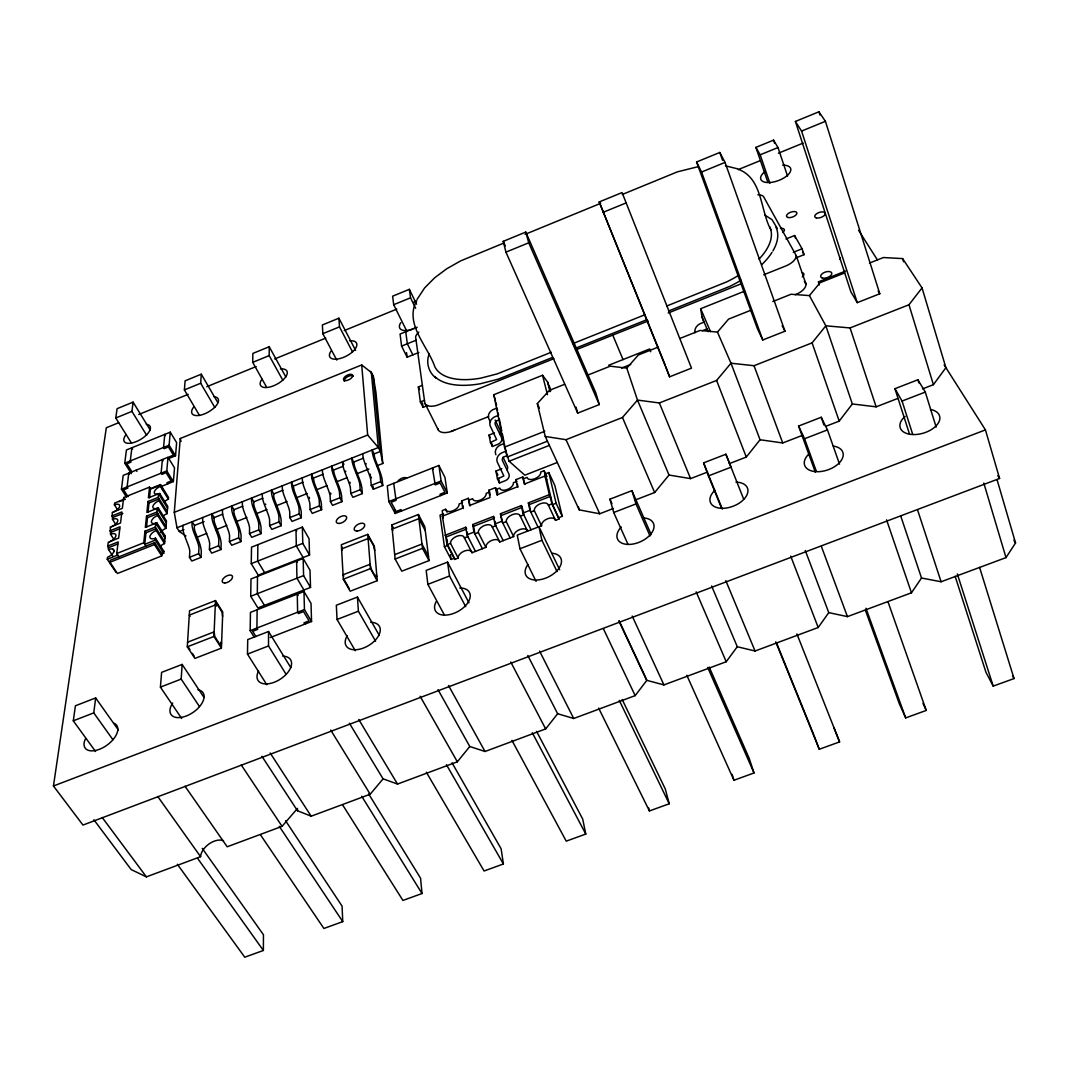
<?xml version="1.0" encoding="UTF-8"?>
<svg xmlns="http://www.w3.org/2000/svg" width="1069" height="1069" viewBox="0 0 1069 1069"><rect width="100%" height="100%" fill="white"/><g stroke="black" fill="none" stroke-linecap="round" stroke-linejoin="round"><path stroke-width="1.5" d="M285.864 673.938L268.519 645.957L268.546 631.512L247.727 639.596L247.473 654.094L266.796 684.721M282.804 380.243L269.201 355.603L269.228 346.73L252.872 353.425L252.712 362.351L266.448 386.884M281.16 525.694L278.942 521.913L278.875 516.127A9.688 2.365 68.3 0 0 277.339 510.434L273.397 500.239A11.371 2.739 68.2 0 1 271.513 492.542L271.499 490.11L273.704 493.905L273.717 495.789A6.307 1.523 68.2 0 0 274.947 500.84L278.314 509.512A14.819 3.621 68.3 0 1 281.107 519.868L281.16 525.694L271.86 529.382L269.629 525.601L269.602 519.801A9.674 2.419 68.3 0 0 268.078 514.109L264.137 503.913A11.371 2.806 68.2 0 1 262.293 496.216L262.293 493.784M177.36 864.286L244.761 957.209L263.375 950.461L263.455 934.76L202.241 848.372M261.023 533.658L261.063 527.805A14.792 3.782 68.3 0 0 258.337 517.449L254.97 508.777A6.294 1.59 68.2 0 1 253.767 503.726L253.807 501.829L251.576 498.047L251.549 500.492A11.358 2.873 68.2 0 0 253.366 508.203L257.308 518.385A9.674 2.472 68.3 0 1 258.805 524.077L258.778 529.89L261.023 533.658L251.749 537.333L249.491 533.565L249.571 527.739A9.661 2.526 68.3 0 0 248.075 522.046L244.146 511.864A11.345 2.94 68.2 0 1 242.342 504.154L242.396 501.708M257.121 609.784L256.921 628.024L257.736 629.347L252.672 631.311L255.945 636.563M257.495 576.391L257.308 593.709L264.444 605.388M257.856 544.669L257.669 561.118L264.631 572.663M254.248 637.204L250.159 630.657L250.453 612.377L303.984 591.518L311.012 603.41L311.56 621.53L270.257 637.525M250.721 596.275L251.001 578.944L303.155 558.486L310.01 570.218L310.531 587.429L257.896 607.94L250.721 596.275L303.583 575.616L303.155 558.486M251.255 563.644L251.522 547.168L302.367 527.097L309.048 538.696L309.542 555.038L258.244 575.175L251.255 563.644L302.781 543.373L302.367 527.097M240.939 541.595L241.086 535.716A14.766 3.955 68.3 0 0 238.414 525.347L235.06 516.688A6.28 1.67 68.2 0 1 233.897 511.637L233.951 509.726L231.692 505.971L231.626 508.43A11.345 3.007 68.2 0 0 233.403 516.14L237.331 526.309A9.648 2.592 68.3 0 1 238.801 532.015L238.668 537.854L240.939 541.595L231.706 545.257L229.421 541.515L229.581 535.663A9.648 2.646 68.3 0 0 228.125 529.957L224.209 519.788A11.331 3.06 68.2 0 1 222.459 512.078L222.552 509.619M221.417 648.135L222.766 612.109L215.497 600.578L189.56 610.746L187.289 646.825L194.879 658.424L221.417 648.135L213.947 636.456L215.497 600.578M220.936 549.519L221.176 543.6A14.739 4.129 68.3 0 0 218.557 533.231L215.203 524.585A6.28 1.737 68.2 0 1 214.081 519.521L214.174 517.61L211.889 513.868L211.782 516.327A11.318 3.127 68.2 0 0 213.493 524.051L217.421 534.206A9.634 2.699 68.3 0 1 218.851 539.912L218.637 545.778L220.936 549.519L211.715 553.154L209.404 549.439L209.671 543.56A9.634 2.753 68.3 0 0 208.241 537.841L204.326 527.698A11.318 3.194 68.2 0 1 202.642 519.975L202.763 517.503M200.985 557.403L201.319 551.457A14.725 4.303 68.2 0 0 198.754 541.088L195.413 532.456A6.267 1.804 68.2 0 1 194.317 527.391L194.438 525.467L192.139 521.739L191.992 524.211A11.305 3.26 68.2 0 0 193.649 531.934L197.565 542.077A9.621 2.806 68.2 0 1 198.968 547.796L198.66 553.689L200.985 557.403L191.792 561.038L189.454 557.323L189.814 551.417A9.621 2.86 68.2 0 0 188.425 545.711L184.523 535.569A11.291 3.314 68.2 0 1 182.879 527.845L183.04 525.36M199.422 706.502L181.182 679.096L182.144 664.41L161.606 672.374L160.417 687.126L181.663 718.475M214.842 407.489L200.691 383.25L201.293 374.19L185.111 380.818L184.389 389.918L199.515 415.48M185.953 535.97L179.311 531.493L176.986 527.779L174.287 512.345L180.247 438.504L361.71 364.943L371.331 372.48L373.268 376.221L375.954 392.39L382.782 463.492L376.609 465.937M161.553 486.355L173.378 481.598L174.514 467.888L168.007 457.278L123.189 475.398L121.438 489.201L126.516 497.125M165.481 435.564L164.773 434.402L163.53 447.457L164.252 448.633L168.421 446.949L173.432 455.153L169.276 456.837L169.998 458L175.53 455.755L176.639 442.646L170.278 432.157L126.423 449.969L124.752 463.184L131.34 473.62M161.726 555.92L161.887 553.969L154.617 542.598L110.214 560.276L109.96 562.241L117.43 573.492L161.726 555.92L154.43 544.549L154.617 542.598M161.887 553.969L163.691 553.248L163.864 551.31L155.473 538.175A6.775 3.274 -31.8 0 1 149.847 536.732A6.775 3.274 -31.8 0 1 156.208 530.505L156.381 528.594L145.945 532.763L144.756 544.308L155.299 540.112L155.473 538.175M160.216 546.379A6.735 3.301 -31.9 0 1 164.532 543.587L165.187 535.957L156.916 522.915A6.681 3.194 -31.5 0 1 151.357 521.538A6.681 3.194 -31.5 0 1 157.624 515.418L157.798 513.561L147.482 517.69L146.493 527.351M160.577 532.335A6.655 3.22 -31.6 0 1 165.842 528.42L166.483 520.977L158.332 508.016L156.916 508.483A6.601 3.127 -31.3 0 1 152.894 506.278A6.601 3.127 -31.3 0 1 158.92 500.746L159.187 498.889L148.992 502.978L148.03 512.412M162.849 516.421A6.561 3.154 -31.4 0 1 167.031 513.668L167.753 506.372L159.695 493.49A6.508 3.047 -31.1 0 1 154.257 492.248A6.508 3.047 -31.1 0 1 160.363 486.355L160.537 484.591L150.475 488.64L149.526 497.833M164.225 501.869A6.481 3.073 -31.2 0 1 168.381 499.196L168.528 497.419L160.537 484.591M173.378 481.598L166.777 470.921L168.007 457.278M175.53 455.755L169.102 445.212L170.278 432.157M156.742 524.799L156.916 522.915M158.145 509.86L158.332 508.016M159.522 495.281L159.695 493.49M164.693 541.662L155.406 527.057L155.767 523.262L145.344 527.418L146.52 516.167L156.836 512.024L157.183 508.323L146.894 512.452L148.043 501.468L158.225 497.366L158.573 493.771L148.417 497.847L149.526 487.13L123.697 497.526L122.347 508.323L112.245 512.385L112.499 519.374L115.826 524.478M145.892 546.072L143.767 542.771L144.956 531.226L155.406 527.057M118.9 556.829L116.721 553.528L118.178 541.916L107.782 546.059L108.544 549.519L112.82 555.987M112.913 739.708L93.765 712.889L95.662 697.937L75.405 705.794L73.293 720.813L95.555 751.494M146.64 435.23L131.928 411.378L133.09 402.131L117.096 408.679L115.786 417.979L131.5 443.141M115.88 572.222L107.261 559.247L107.515 557.283A6.788 3.234 -32.5 0 0 113.982 551.029A6.788 3.234 -32.5 0 0 108.544 549.519M113.915 539.404L110.548 534.259L110.294 527.111L120.516 523.022L121.893 511.957L111.764 516.033M117.684 509.926L114.41 504.849L114.637 503.058L124.659 499.023L123.697 497.526M107.782 546.059L108.29 542.224L118.646 538.095L120.062 526.75L109.8 530.865M944.127 364.89L985.444 429.898L999.582 478.471L82.968 825.068L53.45 785.996L106.312 427.76L118.672 422.709M429.391 353.598C425.515 362.15 428.669 372.894 436.339 378.319M416.188 301.471C404.737 324.535 427.814 346.169 434.776 366.64A70.701 34.315 -25 0 0 480.796 378.132L497.326 373.856L551.27 352.249M417.004 299.48L424.607 287.935L434.736 277.726L446.815 268.72L460.752 260.836L503.512 243.197M900.726 515.953L921.518 578.022L941.094 581.763L1005.996 557.604L1015.55 542.945L997.016 479.54M805.278 550.535L828.769 612.617L847.436 616.626L911.456 592.801L921.518 578.022M711.607 585.972L737.276 646.732L755.061 651.008L818.199 627.503L828.769 612.617M922.574 388.862L933.411 384.68L945.905 367.683L922.039 287.895L902.61 258.591L883.395 257.535L869.485 263.068M619.218 620.915L647.012 680.405L663.929 684.908L726.225 661.738L737.276 646.732M527.792 655.497L557.644 713.731L573.719 718.488L635.173 695.625L646.692 680.525L618.898 621.036M825.468 426.437L839.205 421.119L852.34 403.962L825.843 325.818L809.407 295.605L791.087 294.242L772.793 301.525M564.566 384.332L549.346 390.372L537.306 403.628L545.257 436.459L566.009 439.693L622.452 417.485L637.485 400.087L659.359 402.96L716.604 380.444L730.996 363.219L754.033 365.705L812.093 342.868L825.843 325.818L850.069 327.929L908.971 304.759L922.039 287.895M438.023 689.679L469.785 746.509L485.032 751.494L545.658 728.924L557.644 713.731M729.272 463.652L746.296 457.064L760.059 439.747L730.996 363.219L717.473 332.098L700.035 330.455L679.991 338.432M349.376 723.205L383.076 778.847L397.534 784.058L457.345 761.796L469.785 746.509M634.812 500.185L654.656 492.515L669.02 475.05L690.587 478.618L707.611 472.03M809.407 295.605L820.03 282.737L844.751 272.902M261.918 756.291L297.503 810.756L311.173 816.195L370.208 794.227L383.076 778.847M717.473 332.098L728.577 319.11L751.454 310.01M185.017 786.236L227.189 846.782L282.069 826.35L297.463 808.445L297.503 810.756M587.375 375.259L610.199 366.186L626.781 368.11L638.367 354.975L658.397 347.011M702.627 330.668L707.037 328.851L708.132 331.697L701.999 317.025L700.676 308.7L744.705 291.115M501.829 468.743L495.949 471.068L497.459 478.939L499.45 482.988L505.263 480.716A6.307 5.225 -11.2 0 0 508.791 473.687L502.51 460.712A3.621 3.02 -11.5 0 1 504.541 456.637L506.773 455.755M454.672 430.045L450.41 431.702A14.899 7.643 -26.4 0 1 438.156 429.711L424.847 403.147L415.587 336.842A13.282 6.24 -26 0 1 418.794 332.071M503.258 241.327L525.801 232.08L595.754 392.737L599.295 404.576L577.701 413.115L505.931 252.137L503.258 241.327L505.29 245.897M599.215 201.947L622.078 192.567L691.496 368.15L669.595 376.809L599.215 201.947L665.279 365.197M696.574 161.994L719.784 152.466L725.049 162.408L784.98 331.216L762.785 339.982L757.413 328.704L696.574 161.994L701.558 172.029L762.785 339.982M795.389 121.452L818.934 111.791L825.415 121.318L879.787 293.761L857.271 302.647L850.83 291.703L795.389 121.452L801.576 131.073L857.271 302.647M525.106 234.338L600.684 203.324M622.278 194.478L677.505 171.815L698.431 166.604M355.616 350.405L338.913 318.188L322.384 324.963L322.811 333.688L336.748 360.079M416.589 304.211L409.347 289.338L392.63 296.18L393.673 304.705L406.982 331.524M767.702 181.864L755.89 147.375L773.542 140.146L777.991 147.535L787.532 176.038M505.931 252.137L528.741 242.797L525.801 232.08M603.023 212.37L626.167 202.896M701.558 172.029L725.049 162.408M801.576 131.073L825.415 121.318M115.786 417.979L131.928 411.378M184.389 389.918L200.691 383.25M252.712 362.351L269.201 355.603M322.811 333.688L339.488 326.873L338.913 318.188M393.673 304.705L410.536 297.81L409.347 289.338M755.89 147.375L760.179 154.818L777.991 147.535M138.756 414.505L188.197 394.314M206.745 386.737L256.186 366.533M274.72 358.957L325.711 338.125M344.258 330.562L396.786 309.101M413.783 302.153L416.87 300.883M738.251 169.597L759.885 160.764M778.419 153.188L803.153 143.086M416.148 327.502L400.073 334.036L401.583 346.102L407.142 357.206L418.848 352.463M401.583 346.102L416.335 340.116M124.752 463.184L169.102 445.212M121.438 489.201L166.777 470.921M119.207 501.682L125.26 499.236M150.983 488.894L160.056 485.246M785.969 238.988L794.601 235.514L802.071 248.783L804.062 254.676L796.378 257.749M427.694 405.512L423.097 407.356L420.371 401.944L418.34 386.951L422.429 385.308M112.739 517.53L122.868 513.467M793.305 252.284L802.071 248.783M420.371 401.944L424.513 400.274M572.85 343.617L645.302 314.593M666.882 305.961L726.933 281.775A72.598 34.983 -21.2 0 0 738.118 275.642M110.788 532.375L119.581 528.861M552.539 357.434L498.301 379.134L480.435 383.731A76.166 37.054 -25 0 1 434.709 376.502M575.777 348.133L647.039 319.631M668.74 310.945L729.82 286.372A78.211 37.776 -21.2 0 0 741.004 280.292M553.956 358.623L437.234 405.271A15.046 7.51 -26.4 0 1 424.941 403.441M575.616 349.964L612.764 335.105L623.04 359.598M648.188 320.994L612.764 335.105M668.205 312.99L740.603 284.033M763.72 274.786L785.301 266.154A14.752 7.283 -19.8 0 0 796.245 255.638L763.466 196.455A14.779 6.882 -20.4 0 0 757.868 194.732M174.287 512.345L367.669 435.03L378.346 447.537L380.404 451.425L382.782 463.492M108.797 547.582L117.697 544.041M557.296 462.463L524.826 475.184L509.098 461.22L504.528 447.136L493.811 394.715L542.531 375.272L547.582 382.021L550.669 390.947M176.986 527.779L378.346 447.537L371.331 372.48M116.721 553.528L143.767 542.771M107.261 559.247L117.737 555.065M704.15 322.063L699.754 323.867A8.926 7.55 -23.2 0 0 694.97 332.78M179.311 531.493L183.948 529.636M194.785 525.333L204.059 521.632M213.346 517.944L222.619 514.242M233.456 509.926L242.73 506.238M253.567 501.922L262.84 498.234M273.677 493.918L282.951 490.23M293.775 485.914L303.062 482.213M312.348 478.524L323.172 474.208M332.459 470.52L343.283 466.204M352.556 462.516L363.393 458.2M362.752 453.75L362.952 456.116A11.452 2.138 68.3 0 0 365.063 463.772L369.059 474.035A9.755 1.844 68.3 0 1 370.756 479.727L371.25 485.379L373.335 489.241L382.782 485.513L382.248 479.821A14.926 2.739 68.3 0 0 379.161 469.505L375.74 460.766A6.361 1.149 68.3 0 1 374.337 455.741L374.177 453.911L380.404 451.425L373.268 376.221M109.96 562.241L154.43 544.549M608.595 365.304L649.685 348.962L650.7 351.741M845.552 271.045L818.293 281.895L819.322 284.955M451.051 431.488L488.6 416.563M621.557 368.083L630.75 364.435M197.444 537.092L206.718 533.418M215.978 529.73L226.802 525.44M236.062 521.752L246.872 517.463M256.146 513.788L266.956 509.485M276.216 505.811L287.026 501.521M296.3 497.833L307.11 493.544M316.371 489.869L327.181 485.567M336.454 481.892L347.265 477.602M356.525 473.914L368.885 469.01M499.41 419.756L497.245 420.611A3.514 2.966 -11.5 0 0 495.294 424.607L501.401 437.355A6.107 5.131 -11.2 0 1 498.007 444.25L492.381 446.468L490.444 442.486L489.014 435.096L494.466 432.932M189.454 557.323L198.66 553.689M209.404 549.439L218.637 545.778M229.421 541.515L238.668 537.854M249.491 533.565L258.778 529.89M269.629 525.601L278.942 521.913M289.819 517.596L299.16 513.908L299.013 508.149A9.701 2.245 68.3 0 0 297.436 502.457L293.481 492.248A11.398 2.606 68.2 0 1 291.556 484.551L291.503 482.146L293.708 487.825A6.32 1.443 68.2 0 0 294.977 492.876L298.358 501.561A14.832 3.448 68.3 0 1 301.217 511.904L301.351 517.717L292.024 521.405L289.819 517.596L289.712 511.837A9.688 2.298 68.3 0 0 288.149 506.145L284.207 495.936A11.385 2.672 68.2 0 1 282.296 488.239L282.269 485.82M310.09 509.579L319.457 505.878L319.203 500.145A9.715 2.138 68.3 0 0 317.6 494.453L313.631 484.23A11.412 2.485 68.2 0 1 311.654 476.547L311.56 474.142L313.778 479.847A6.32 1.376 68.2 0 0 315.074 484.885L318.468 493.584A14.859 3.26 68.3 0 1 321.381 503.927L321.622 509.699L312.255 513.401L310.09 509.579L309.876 503.846A9.701 2.191 68.3 0 0 308.286 498.154L304.318 487.932A11.398 2.539 68.2 0 1 302.367 480.248L302.286 477.843M330.415 501.535L339.808 497.82L339.461 492.128A9.728 2.018 68.3 0 0 337.817 486.435L333.849 476.186A11.425 2.352 68.2 0 1 331.818 468.516L331.671 466.124L333.902 471.83A6.334 1.296 68.2 0 0 335.238 476.868L338.632 485.58A14.886 3.087 68.3 0 1 341.612 495.922L341.946 501.655L332.553 505.37L330.415 501.535L330.107 495.829A9.728 2.071 68.3 0 0 328.477 490.137L324.508 479.901A11.425 2.405 68.2 0 1 322.504 472.231L322.384 469.839M350.792 493.464L360.226 489.736L359.785 484.07A9.741 1.911 68.3 0 0 358.115 478.391L354.12 468.128A11.452 2.205 68.3 0 1 352.035 460.458L351.861 458.093L354.093 463.799A6.347 1.229 68.3 0 0 355.456 468.823L358.863 477.562A14.913 2.913 68.3 0 1 361.897 487.878L362.338 493.597L352.917 497.326L350.792 493.464L350.391 487.785A9.741 1.964 68.3 0 0 348.735 482.106L344.752 471.857A11.438 2.272 68.3 0 1 342.695 464.187L342.534 461.808L343.937 464.374M371.25 485.379L380.711 481.625L380.163 475.999A9.755 1.791 68.3 0 0 378.466 470.307L374.457 460.044A11.465 2.071 68.3 0 1 372.319 452.387L372.106 450.022L374.177 453.911M490.444 442.486L496.617 439.546L490.07 425.636A8.793 7.43 -11.5 0 1 494.266 417.03L498.555 415.266L498.047 412.834M438.891 465.456L387.285 485.861L388.835 501.588L395.196 513.454L447.27 492.996L444.958 477.389L438.891 465.456L441.123 480.983L447.27 492.996M504.314 443.421L499.918 445.225A9.006 7.536 -11.5 0 0 495.602 453.964L495.909 454.753M504.528 447.136L544.789 431.248M505.904 451.185L501.468 452.989A9.073 7.563 -11.5 0 0 497.125 461.768L503.846 475.932L497.459 478.939M388.835 501.588L441.123 480.983M547.408 441.19L507.107 457.064L505.37 448.592M509.098 461.22L549.346 445.385M367.776 534.353L341.358 544.722L343.309 579.211L350.178 591.21L377.21 580.708L374.364 546.286L367.776 534.353L370.462 568.628L377.21 580.708M391.775 524.946L418.393 514.51L424.767 526.576L429.03 560.597L401.784 571.18L395.129 559.02L391.775 524.946L393.218 527.618M501.334 515.485L522.22 507.334L521.365 505.57L500.466 513.721L502.764 522.995L506.265 521.632A7.577 4.289 -26.1 0 1 512.412 514.617A7.577 4.289 -26.1 0 1 520.282 516.18L527.578 531.173A7.536 4.329 -26.1 0 0 519.734 529.556A7.536 4.329 -26.1 0 0 513.641 536.585L499.744 541.97A7.51 4.316 -26.8 0 0 492.021 540.313A7.51 4.316 -26.8 0 0 485.861 547.355L472.017 552.726A7.496 4.289 -27.5 0 0 464.427 551.016A7.496 4.289 -27.5 0 0 458.187 558.085L454.739 559.421L447.042 544.669L442.352 516.18L462.743 508.189L461.594 500.947L468.356 498.288L470.186 505.811M468.356 498.288L469.558 505.53L490.043 497.513L488.72 490.31L495.522 487.651L497.82 492.328M495.522 487.651L496.885 494.827L517.449 486.783L515.966 479.634L522.794 476.961L524.866 484.417M461.594 500.947L462.476 502.671L459.095 503.993A7.336 4.022 -27.2 0 1 452.962 510.782A7.336 4.022 -27.2 0 1 445.586 509.285L442.205 510.608L443.034 516.434M469.238 500.025L472.645 498.688A7.349 4.049 -26.6 0 0 479.353 500.426A7.349 4.049 -26.6 0 0 486.168 494.453L486.168 493.384L489.575 492.047L488.72 490.31M523.636 478.712L527.044 477.375A7.376 4.076 -25.3 0 0 534.794 478.752A7.376 4.076 -25.3 0 0 540.727 472.017L544.148 470.667L546.94 476.627M443.408 513.815L440.027 515.124L444.423 546.687L451.105 559.434L454.552 558.098L454.739 559.421M558.74 517.69L562.254 516.34L554.824 485.446L548.798 472.551L545.364 473.888L552.579 504.621L559.047 518.986L555.546 520.336A7.55 4.343 -25.4 0 0 547.569 518.759A7.55 4.343 -25.4 0 0 541.555 525.761L517.249 535.115L519.975 548.758L536.09 581.402M546.753 479.794L544.976 476.012L524.331 484.097L522.794 476.961M394.702 554.651L421.988 544.027L428.482 556.241M445.051 535.315L465.777 527.244L466.672 528.981L445.96 537.052M482.386 548.704L473.941 532.108L472.698 524.545L493.504 516.434L494.386 518.184L473.58 526.295L474.836 533.859L478.324 532.496A7.563 4.276 -26.8 0 1 484.551 525.467A7.563 4.276 -26.8 0 1 492.274 527.07L495.762 525.721L494.934 521.204M538.054 527.124L529.957 510.314L528.353 502.858L549.346 494.666L544.976 476.012M551.911 503.873L548.397 505.236A7.59 4.316 -25.4 0 0 540.406 503.713A7.59 4.316 -25.4 0 0 534.326 510.715L530.812 512.078L529.208 504.621L550.174 496.444L551.911 503.873L559.047 518.986M343.309 579.211L370.462 568.628M395.129 559.02L422.509 548.357L418.393 514.51M187.583 642.202L214.134 631.873L214.829 636.616L220.628 645.689L220.762 642.228L221.59 643.525M475.464 551.377L466.979 534.807L473.941 532.108M503.205 540.633L494.894 523.957L501.896 521.231L500.466 513.721M531.079 529.823L522.928 513.04L529.957 510.314M447.042 544.669L450.503 543.319A7.55 4.263 -27.5 0 1 456.797 536.264A7.55 4.263 -27.5 0 1 464.4 537.921L467.875 536.558M520.282 516.18L523.783 514.817L522.541 508.831M187.289 646.825L213.947 636.456M444.423 546.687L447.884 545.35L453.804 556.682M552.579 504.621L556.094 503.258L548.798 472.551M250.159 630.657L304.438 609.571L303.984 591.518M379.361 635.467L357.447 597.063L336.334 605.241L337.042 619.472L355.336 650.754M468.957 602.796L447.564 562.12L426.17 570.418L427.867 584.355L444.303 614.862M628.011 544.362L613.713 512.519L609.931 499.183L631.939 490.644L651.181 534.594M703.589 462.877L725.904 454.218L731.036 467.166L708.453 475.905L703.589 462.877L722.31 509.071M815.353 472.271L798.583 426.05L821.219 417.271L827.473 429.898L839.539 464.173M909.585 434.335L894.927 388.688L917.897 379.789L925.3 392.082L936.15 427.106M545.257 436.459L579.211 509.873L599.709 513.775L613.446 508.456M760.059 439.747L782.722 442.967L802.565 435.297M852.34 403.962L876.139 406.835L897.8 398.443M73.293 720.813L93.765 712.889M160.417 687.126L181.182 679.096M247.473 654.094L268.519 645.957M337.042 619.472L358.382 611.214L357.447 597.063M427.867 584.355L449.514 575.991L447.564 562.12M519.975 548.758L541.916 540.273L538.95 526.696L559.662 569.724M613.713 512.519L635.975 503.913L631.939 490.644M798.583 426.05L804.569 438.744L827.473 429.898M894.927 388.688L902.062 401.062L925.3 392.082M53.45 785.996L985.444 429.898M93.912 819.803L131.166 869.565L146.4 876.861L200.584 856.683A15.18 9.22 -37.3 0 1 209.177 843.842A15.18 9.22 -37.3 0 1 223.528 840.742M285.57 820.738L342.067 906.124L342.748 921.625L323.907 928.467L260.595 835.009M368.618 793.893L420.558 878.183L422.014 893.524L402.933 900.445L342.761 805.091M452.053 762.825L501.134 848.826L503.392 863.979L484.083 870.994L426.344 772.232M536.571 731.356L582.712 819.108L585.785 834.061L566.236 841.156L511.931 740.363M598.627 708.079L649.418 810.957L669.221 803.768L665.306 789.016L622.171 699.473M686.806 675.261L733.962 780.25L754.019 772.967L749.235 758.442L709.215 667.069M775.72 641.841L819.268 749.275L839.579 741.899L796.913 633.93M865.382 610.199L899.323 703.763L905.684 717.9L926.248 710.431L888.005 601.82M955.138 576.285L985.925 672.214L993.195 686.124L1014.04 678.561L979.605 567.412M725.383 165.802L737.757 168.875M738.719 169.436C762.665 178.67 760.3 210.646 770.829 229.755M764.856 215.11L772.032 219.666L777.363 228.539M102.25 817.531L146.4 876.861M157.771 796.539L200.584 856.683M197.671 858.434L263.375 950.461M95.662 697.937L118.378 730.007M279.263 826.337L342.748 921.625M241.247 764.963L282.069 826.35M182.144 664.41L203.805 697.148M112.699 548.905L114.396 551.497M188.211 646.959L189.894 649.538M192.42 653.4L194.104 655.978M270.176 752.977L311.173 816.195M190.108 616.425L189.28 615.143L215.31 604.96L216.125 606.257L216.259 602.969L221.924 611.936L222.606 616.506M127.986 496.657L123.603 489.816L127.839 488.105L127.091 486.916L128.774 473.139L129.523 474.315M155.299 540.112L163.691 553.248M144.956 531.226L145.945 532.763M146.52 516.167L147.482 517.69M858.554 230.249L877.315 259.78M155.767 523.262L165.027 537.854M156.208 530.505L164.532 543.587M157.624 515.418L165.842 528.42M148.043 501.468L148.992 502.978M157.183 508.323L166.323 522.835M131.995 471.91L126.864 463.786L131.006 462.102L130.271 460.939L131.888 447.751L132.609 448.913M156.836 512.024L166.002 526.549M158.225 497.366L167.285 511.81M159.014 500.72L167.125 513.641M149.526 487.13L150.475 488.64M136.124 470.24L136.859 471.389M158.573 493.771L167.592 508.176M161.78 488.012L163.517 490.778M160.363 486.355L168.381 499.196M997.818 475.625L999.582 478.471M361.723 796.285L422.014 893.524M167.713 483.869L166.978 482.694L171.227 480.983L166.096 472.685L161.833 474.395L161.098 473.206L162.394 459.55L163.116 460.726M878.117 291.035L879.787 293.761M268.546 631.512L290.862 667.724M133.09 402.131L150.248 430.059M330.722 730.087L370.208 794.227M1013.893 540.192L1015.55 542.945M358.743 719.477L397.534 784.058M304.785 624.162L303.997 622.839L309.075 620.875L303.529 611.575L298.425 613.553L297.623 612.216L297.276 594.137L298.064 595.46M304.438 609.571L311.56 621.53M303.93 590.008L296.955 578.209L296.607 561.051L297.382 562.361M303.583 575.616L310.531 587.429M303.115 557.564L296.313 545.925L295.993 529.623L296.741 530.905M302.781 543.373L309.542 555.038M201.293 374.19L217.795 402.572M299.16 513.908L301.351 517.717M358.382 611.214L375.607 641.226M446.468 764.736L503.392 863.979M343.817 576.124L343.055 574.788L370.115 564.245L371.13 568.882L376.382 578.276L376.101 574.975L376.849 576.311M344.004 579.438L349.349 588.778M420.117 696.266L457.345 761.796M319.457 505.878L321.622 509.699M802.565 252.017L804.062 254.676M339.808 497.82L341.946 501.655M448.526 685.523L485.032 751.494M374.711 550.482L373.722 546.005L368.591 536.732L368.845 539.872L368.11 538.535L341.599 548.932L342.347 550.254L342.174 547.087M269.228 346.73L285.877 377.01M360.226 489.736L362.338 493.597M1012.543 675.782L1014.04 678.561M392.911 530.451L392.189 529.102L418.901 518.639L425.288 530.718M380.711 481.625L382.782 485.513M422.509 548.357L429.03 560.597M401.69 510.902L400.982 509.592L396.118 511.503L391.174 502.27L396.051 500.345L393.713 483.322M449.514 575.991L465.696 606.658M532.309 732.773L585.785 834.061M510.755 661.992L545.658 728.924M339.488 326.873L352.503 351.888M450.503 543.319L458.187 558.085M370.475 371.411L372.386 375.085M442.352 516.18L443.247 517.89M440.735 495.562L440.054 494.225L444.958 492.301L440.174 482.961L435.257 484.898L432.411 468.022L433.092 469.344M445.586 509.285L447.083 512.198M464.4 537.921L472.017 552.726M539.564 651.088L573.719 718.488M478.324 532.496L485.861 547.355M472.698 524.545L473.58 526.295M418.34 386.951L419.689 389.637M782.174 325.617L784.98 331.216M492.274 527.07L499.744 541.97M412.861 354.895L407.329 343.777L405.752 331.724M506.265 521.632L513.641 536.585M501.896 521.231L510.167 537.934M495.949 471.068L497.927 475.104M410.536 297.81L415.641 308.286M489.014 435.096L490.297 437.742M528.353 502.858L529.208 504.621M515.966 479.634L516.808 481.384L513.401 482.72A7.363 4.062 -25.9 0 1 507.401 489.468A7.363 4.062 -25.9 0 1 499.784 488.052L496.377 489.388L497.473 495.134M503.031 457.225L507.187 465.843A6.267 5.211 -11.2 0 1 507.12 469.852M541.916 540.273L557.056 571.594M619.285 700.395L669.221 803.768M534.326 510.715L541.555 525.761M490.297 421.894L488.64 418.313A8.726 7.403 -11.5 0 1 492.796 409.734L497.058 407.984L497.553 410.402M495.174 420.117L499.904 429.992A6.067 5.118 -11.2 0 1 499.838 433.934M603.37 628.706L635.173 695.625M548.397 505.236L555.546 520.336M549.346 494.666L551.136 498.475M556.094 503.258L562.254 516.34M922.961 703.389L926.248 710.431M537.306 403.628L539.391 408.144M632.207 616.051L663.929 684.908M566.009 439.693L599.709 513.775M609.931 499.183L611.962 503.699M635.975 503.913L650.005 535.916M707.718 667.47L754.019 772.967M528.741 242.797L599.295 404.576M622.452 417.485L654.656 492.515M696.186 591.852L726.225 661.738M700.676 308.7L710.497 331.631M669.02 475.05L637.485 400.087L626.781 368.11M725.811 580.641L755.061 651.008M659.359 402.96L690.587 478.618M776.842 643.658L813.816 734.911M708.453 475.905L721.375 507.762M725.904 454.218L743.69 499.196M833.927 727.588L839.579 741.899M716.604 380.444L746.296 457.064M790.699 556.107L818.199 627.503M701.999 317.025L703.616 321.248M814.364 736.354L819.268 749.275M821.326 546.299L847.436 616.626M754.033 365.705L782.722 442.967M665.827 366.654L669.595 376.809M804.569 438.744L816.355 471.309M865.957 608.248L905.684 717.9M719.784 152.466L722.577 160.297M821.219 417.271L823.945 425.008M812.093 342.868L839.205 421.119M796.245 255.638L805.999 284.207L804.369 281.241A14.592 7.403 -19.5 0 1 795.202 294.737M886.562 519.841L911.456 592.801M760.179 154.818L769.894 183.213M794.601 235.514L795.59 238.44M773.542 140.146L774.597 143.286M850.069 327.929L876.139 406.835M917.549 509.886L941.094 581.763M437.782 428.589L438.156 429.711M902.062 401.062L912.699 434.321M957.33 573.933L993.195 686.124M818.934 111.791L819.936 114.958M732.131 774.424L733.962 780.25M917.897 379.789L918.886 382.956M908.971 304.759L933.411 384.68M902.61 258.591L903.586 261.785M983.801 483.068L1005.996 557.604M180.247 438.504L181.075 441.39M576.044 407.155L577.701 413.115M493.811 394.715L495.522 401.022M547.582 382.021L550.054 391.668M578.423 506.786L579.211 509.873M542.531 375.272L547.448 394.661M648.683 807.99L649.418 810.957M544.148 470.667L545.805 477.776M517.409 484.244L517.997 487.103M521.365 505.57L522.928 513.04M495.949 402.585L496.51 405.285M499.196 418.393L501.749 430.914M502.39 434.041L503.993 441.858M504.581 444.717L505.102 447.283M491.807 443.501L492.381 446.468M498.528 478.257L499.45 482.988M489.575 492.047L490.11 494.934M493.504 516.434L494.894 523.957M462.93 505.57L463.398 508.47M467.153 532.015L467.634 535.048M465.777 527.244L466.979 534.807M450.423 554.677L451.105 559.434M446.989 539.043L447.443 542.197M549.426 386.109L550.121 391.054M422.482 402.839L423.097 407.356M406.554 352.65L407.142 357.206M394.875 510.287L395.196 513.454M373.094 486.395L373.335 489.241M361.71 364.943L367.669 435.03M802.338 272.622A5.759 2.9 -19.4 0 1 802.298 276.911M780.53 228.378A5.505 2.646 -19.9 0 1 784.205 229.381A5.505 2.646 -19.9 0 1 782.775 232.441M782.708 165.174A15.875 7.229 -20 0 1 788.294 174.541A15.875 7.229 -20 0 1 766.019 182.411A15.875 7.229 -20 0 1 765.23 171.347M930.471 409.454A20.552 11.866 -16.3 0 1 936.177 425.783A20.552 11.866 -16.3 0 1 907.3 433.68A20.552 11.866 -16.3 0 1 905.136 416.375M833.259 446.067A20.164 11.839 -18.6 0 1 840.167 461.888A20.164 11.839 -18.6 0 1 812.346 471.135A20.164 11.839 -18.6 0 1 808.618 454.258M735.953 482.132A19.857 11.772 -21 0 1 745.627 497.165A19.857 11.772 -21 0 1 717.9 507.855A19.857 11.772 -21 0 1 714.934 490.23M643.364 517.931A19.603 11.679 -23.5 0 1 651.542 533.124A19.603 11.679 -23.5 0 1 624.804 544.068A19.603 11.679 -23.5 0 1 621.249 526.99M551.751 553.234A19.442 11.532 -26 0 1 559.167 568.013A19.442 11.532 -26 0 1 533.979 579.906A19.442 11.532 -26 0 1 527.952 564.472M459.764 587.99A19.336 11.358 -28.4 0 1 468.61 601.486A19.336 11.358 -28.4 0 1 444.878 615.129A19.336 11.358 -28.4 0 1 436.232 601.513M417.151 327.274A15.126 6.989 -26.2 0 1 414.278 328.611M412.834 329.158A15.126 6.989 -26.2 0 1 400.795 322.651M349.51 340.797A15.06 6.908 -27.4 0 1 355.282 348.788A15.06 6.908 -27.4 0 1 336.668 359.131A15.06 6.908 -27.4 0 1 331.016 351.073M280.452 368.939A15.019 6.815 -28.5 0 1 285.503 377.17A15.019 6.815 -28.5 0 1 266.916 387.499A15.019 6.815 -28.5 0 1 261.985 379.188M213.987 396.759A14.993 6.721 -29.6 0 1 215.591 406.34A14.993 6.721 -29.6 0 1 197.257 415.587A14.993 6.721 -29.6 0 1 193.676 407.008M397.655 481.518A5.706 3.007 -27.8 0 1 406.701 477.937M370.702 622.305A19.282 11.158 -30.6 0 1 378.332 636.162A19.282 11.158 -30.6 0 1 354.627 649.765A19.282 11.158 -30.6 0 1 347.198 635.801M146.306 424.34A14.993 6.614 -30.6 0 1 147.241 434.134A14.993 6.614 -30.6 0 1 129.002 443.341A14.993 6.614 -30.6 0 1 126.089 434.548M840.247 259.526A5.813 2.9 -18.6 0 1 840.221 257.976M282.817 656.166A19.295 10.931 -32.6 0 1 289.565 669.889A19.295 10.931 -32.6 0 1 266.649 683.919A19.295 10.931 -32.6 0 1 258.551 671.025M197.899 689.746A19.349 10.677 -34.3 0 1 200.611 705.286A19.349 10.677 -34.3 0 1 177.2 717.58A19.349 10.677 -34.3 0 1 172.697 702.974M113.822 723.178A19.442 10.409 -35.8 0 1 113.688 738.853A19.442 10.409 -35.8 0 1 91.907 750.866A19.442 10.409 -35.8 0 1 85.453 738.826M775.907 227.069A78.211 37.776 -21.2 0 1 772.887 250.934M771.965 252.418A78.211 37.776 -21.2 0 1 761.863 264.551M769.774 226.882A72.598 34.983 -21.2 0 1 759.057 259.112M344.378 381.245A5.091 2.405 -27.5 0 1 347.438 376.796A5.091 2.405 -27.5 0 1 353.251 376.288M265.713 504.501A6.307 1.55 68.2 0 1 265.54 504.02M309.182 497.272A14.846 3.354 68.3 0 1 309.542 498.221M330.655 493.036A14.872 3.167 68.3 0 1 330.936 493.945M366.186 463.999A6.347 1.189 68.3 0 1 366.012 463.518M370.141 474.168A14.913 2.819 68.3 0 1 370.489 475.117M371.143 476.988A14.913 2.819 68.3 0 1 371.437 477.896M345.755 471.576A6.334 1.256 68.3 0 1 345.594 471.095M349.884 482.213A14.899 2.993 68.3 0 1 350.231 483.161M165.187 535.957A6.655 3.22 -31.6 0 1 163.677 536.438M163.864 551.31A6.735 3.301 -31.9 0 1 162.328 551.791M110.548 534.259A6.695 3.154 -32.3 0 1 115.933 535.689A6.695 3.154 -32.3 0 1 109.546 541.836M112.499 519.374A6.601 3.087 -32 0 1 117.831 520.737A6.601 3.087 -32 0 1 111.523 526.776M114.41 504.849A6.521 3.007 -31.8 0 1 119.675 506.145A6.521 3.007 -31.8 0 1 113.461 512.064M339.033 523.476A5.759 3.033 -29.2 0 0 346.717 517.53A5.759 3.033 -29.2 0 0 338.673 517.824A5.759 3.033 -29.2 0 0 339.033 523.476M357.006 531.039A5.839 3.127 -29 0 0 364.77 525.013A5.839 3.127 -29 0 0 356.578 525.28A5.839 3.127 -29 0 0 357.006 531.039M224.677 583.019A5.826 3.033 -31.6 0 0 232.574 576.966A5.826 3.033 -31.6 0 0 224.851 577.073A5.826 3.033 -31.6 0 0 224.677 583.019M822.288 278.02A5.839 2.953 -18.9 0 0 831.655 274.292A5.839 2.953 -18.9 0 0 824.72 272.274A5.839 2.953 -18.9 0 0 822.288 278.02M787.973 217.501A5.465 2.592 -19.7 0 0 796.726 213.96A5.465 2.592 -19.7 0 0 790.379 212.317A5.465 2.592 -19.7 0 0 787.973 217.501M816.275 217.902A5.545 2.659 -19.2 0 0 825.161 214.321A5.545 2.659 -19.2 0 0 818.613 212.651A5.545 2.659 -19.2 0 0 816.275 217.902M345.955 380.591A5.091 2.405 -27.5 0 0 352.77 375.553A5.091 2.405 -27.5 0 0 345.621 376.168A5.091 2.405 -27.5 0 0 345.955 380.591"/></g></svg>
